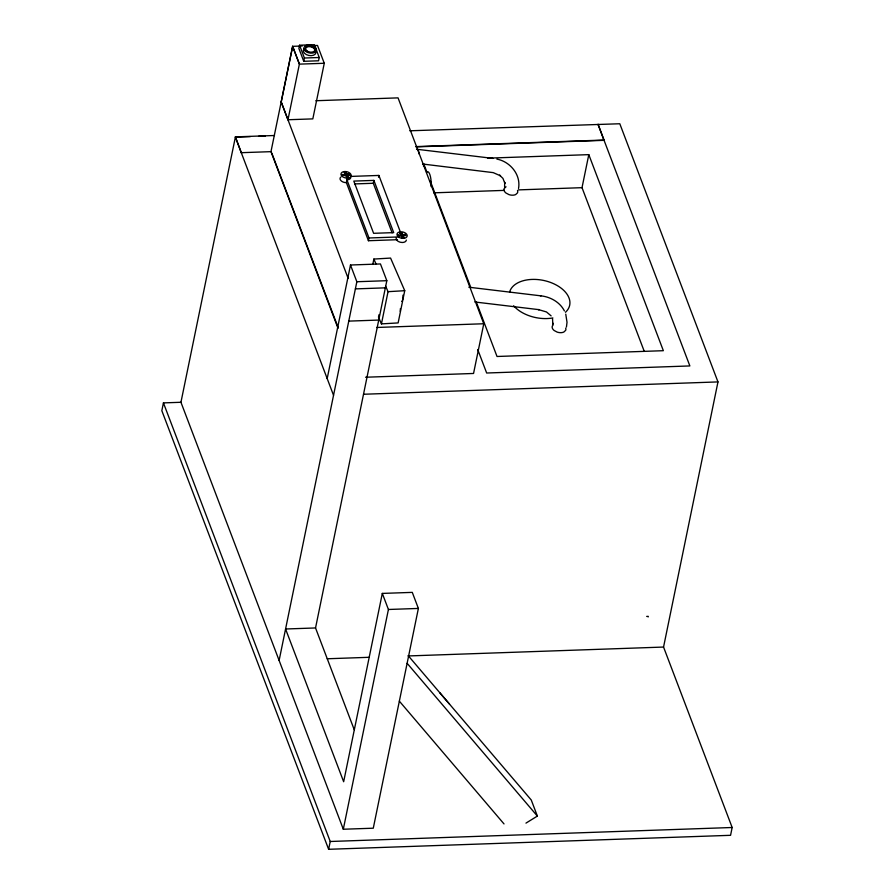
<?xml version="1.0" encoding="UTF-8"?>
<svg xmlns="http://www.w3.org/2000/svg" width="894" height="894" viewBox="0 0 894 894"><rect width="100%" height="100%" fill="white"/><g stroke="black" fill="none" stroke-linecap="round" stroke-linejoin="round"><path stroke-width="1.34" d="M504.618 186.891L504.674 182.242L504.898 183.471L502.953 178.398L499.556 175.146L500.484 175.805L493.231 172.631L422.549 164.015M518.531 188.455C521.068 174.688 510.128 161.624 496.863 159.076M354.259 729.783L315.537 627.957L285.577 628.996L343.654 781.736L382.308 593.415L412.279 592.376L418.381 608.434L373.279 828.202L343.307 829.241L180.946 402.278L163.434 402.892L161.836 410.704L328.623 849.3L730.566 835.309L732.164 827.498L663.549 647.055L717.971 381.917L619.799 123.752L409.798 130.792M180.946 402.278L235.424 136.871L274.48 135.508M241.391 152.963L235.424 136.871M337.876 327.919L270.971 151.656L292.64 46.343L302.306 45.985M348.179 278.403L281.197 101.938L292.64 46.343L299.389 64.089L287.969 119.729M299.568 45.214L298.887 48.499L303.748 61.306L318.555 60.792L319.236 57.495L314.375 44.7L299.568 45.214L304.418 58.021L303.748 61.306M314.733 45.549L317.504 45.46L324.265 63.273L312.822 118.88L287.957 119.751L281.219 101.983M342.324 174.688L349.331 173.816L349.777 175.101M342.815 175.693L342.38 174.408M344.335 172.352L345.777 172.497L348.09 177.191L346.593 177.325L344.335 172.352L345.833 172.229L348.034 177.47M346.593 177.325L348.146 176.923M397.484 239.704L368.429 240.721L346.369 182.588L347.297 178.074M327.182 378.564L350.493 265.004L380.453 263.953L386.823 280.694L315.537 627.957M392.12 232.876L373.29 183.27L373.882 180.398L353.8 181.091L373.614 233.312L393.706 232.619L373.882 180.398M279.118 660.442L356.851 281.733L350.493 265.004M378.52 177.258L378.888 175.436L350.604 176.42M368.429 240.721L368.998 237.983L346.928 179.85L347.922 179.772A5.163 3.185 11.6 0 0 350.694 176.599M372.776 264.434L373.882 259.059L390.577 258.075L404.736 290.695L398.132 322.913L381.436 323.896L378.497 317.124L378.989 314.722M398.154 235.245L405.161 234.373L405.597 235.658M398.646 236.251L398.21 234.966M381.436 323.896L388.041 291.679L385.593 286.035M400.009 233.088L401.507 232.954L403.82 237.648L402.322 237.782L400.009 233.088L401.562 232.686L403.764 237.927M401.562 232.686L399.953 233.356M402.266 238.05L400.065 232.809M328.623 849.3L330.221 841.489L163.434 402.892M343.307 829.241L388.421 609.484L382.308 593.415M315.817 100.731L398.042 97.871L483.777 323.751L473.552 373.468L365.568 377.234M644.228 351.275L582.016 187.673L588.8 154.64L487.61 158.16M598.108 124.244L604.076 140.336L416.179 146.873M648.128 616.961L648.251 616.357L646.675 616.413M553.051 323.226L552.794 324.366L552.548 318.767M566.438 327.059L567.019 322.298L565.757 314.129M553.095 325.003L552.391 325.952A7.219 4.392 13.6 0 0 554.112 330.478L557.174 332.11A6.895 4.191 13.6 0 0 563.835 332.043L565.634 330.355A7.219 4.392 13.6 0 0 565.667 328.087M506.026 186.801L504.216 188.478A7.219 4.392 13.6 0 0 505.937 193.003L509.01 194.635A6.895 4.191 13.6 0 0 515.659 194.568L517.47 192.88A7.219 4.392 13.6 0 0 517.503 190.612M525.963 823.117L537.372 816.077L531.259 800.007L408.223 655.704M345.106 174.442L347.889 174.207M342.871 175.414L349.833 174.822M344.212 175.57L348.381 175.213M346.369 182.588L346.09 182.611A5.163 3.185 11.6 0 1 340.882 180.566A5.163 3.185 11.6 0 1 340.916 176.99M400.925 235.01L403.708 234.764M398.702 235.982L405.652 235.379M401.428 236.016L404.211 235.781M402.378 237.502L403.876 237.379M388.041 291.679L404.736 290.695M304.418 58.021L319.236 57.495M324.265 63.273L299.401 64.133L292.64 46.32M250.354 136.614L235.368 137.14L333.54 395.293M258.522 136.335L265.339 136.1M241.447 152.684L270.971 151.656M415.721 146.616L604.132 140.056M354.538 183.929L373.29 183.27M433.702 192.836L504.395 190.377M518.252 189.897L582.016 187.673M368.998 237.983L398.042 236.966M356.851 281.733L386.823 280.694M355.387 288.896L385.348 287.846M348.772 321.114L378.732 320.063M376.676 327.472L483.777 323.751M363.556 394.254L717.971 381.917M388.421 609.484L418.381 608.434M327.226 658.766L369.088 657.302M408.167 655.95L663.549 647.055M330.221 841.489L732.164 827.498M416.548 149.242L492.896 158.383M468.836 287.209L541.06 295.858C550.581 296.942 559.935 302.194 564.405 310.911M474.826 301.982L539.183 309.682L538.423 309.581L546.469 311.95L551.117 315.873M540.3 295.758L541.06 295.858M439.781 692.716L449.537 704.148M407.128 663.303L537.372 816.077M399.35 701.153L504.015 823.922M373.882 259.059L375.961 263.842M598.052 124.512L689.866 365.937L486.66 373.01L477.731 349.543M588.8 154.64L663.359 350.694L497.019 356.482L476.278 301.948M423.946 164.317L426.907 172.117M430.36 181.203L470.847 287.667M378.888 175.436L400.255 231.702M271.787 153.064L338.29 327.93M406.323 240.061A5.163 3.185 11.6 0 1 403.462 242.375L402.199 242.486A5.163 3.185 11.6 0 1 396.433 237.536M423.678 163.591A11.209 3.218 88 0 1 423.521 166.385M315.761 51.371A6.403 3.956 11.6 0 1 308.709 55.428A6.403 3.956 11.6 0 1 304.206 48.846M426.516 172.397A11.209 3.218 88 0 1 429.98 174.9A11.209 3.218 88 0 1 431.132 186.634M314.152 51.74A4.805 2.961 11.6 0 1 313.381 52.265M308.788 52.422A4.805 2.961 11.6 0 1 305.513 48.31A4.805 2.961 11.6 0 1 311.369 46.969A4.805 2.961 11.6 0 1 314.643 51.092M509.558 292.226A30.765 18.986 11.6 0 1 550.089 282.269A30.765 18.986 11.6 0 1 565.455 312.285M552.872 317.94A30.765 18.986 11.6 0 1 513.648 305.782M402.948 295.165A5.655 1.766 86.6 0 1 402.769 299.3M402.49 300.306A5.655 1.766 86.6 0 1 401.685 301.334M400.389 308.575A5.655 1.766 86.6 0 1 400.154 311.235M417.274 149.332A7.219 2.861 -83.2 0 1 418.995 153.857M348.28 177.984L347.017 178.096A5.163 3.185 11.6 0 1 341.162 175.079A5.163 3.185 11.6 0 1 344.246 171.559A5.163 3.185 11.6 0 1 350.638 173.972L351.063 174.822A5.163 3.185 11.6 0 1 348.28 177.984M404.311 238.273L403.049 238.374A5.163 3.185 11.6 0 1 397.193 235.357A5.163 3.185 11.6 0 1 400.277 231.848A5.163 3.185 11.6 0 1 406.669 234.25L407.094 235.1A5.163 3.185 11.6 0 1 404.311 238.273M305.603 51.338A6.403 3.956 11.6 0 0 316.219 50.969A6.403 3.956 11.6 0 0 308.586 45.035A6.403 3.956 11.6 0 0 305.603 51.338M306.787 50.813A4.805 2.961 11.6 0 0 314.755 50.533A4.805 2.961 11.6 0 0 309.033 46.086A4.805 2.961 11.6 0 0 306.787 50.813"/></g></svg>
